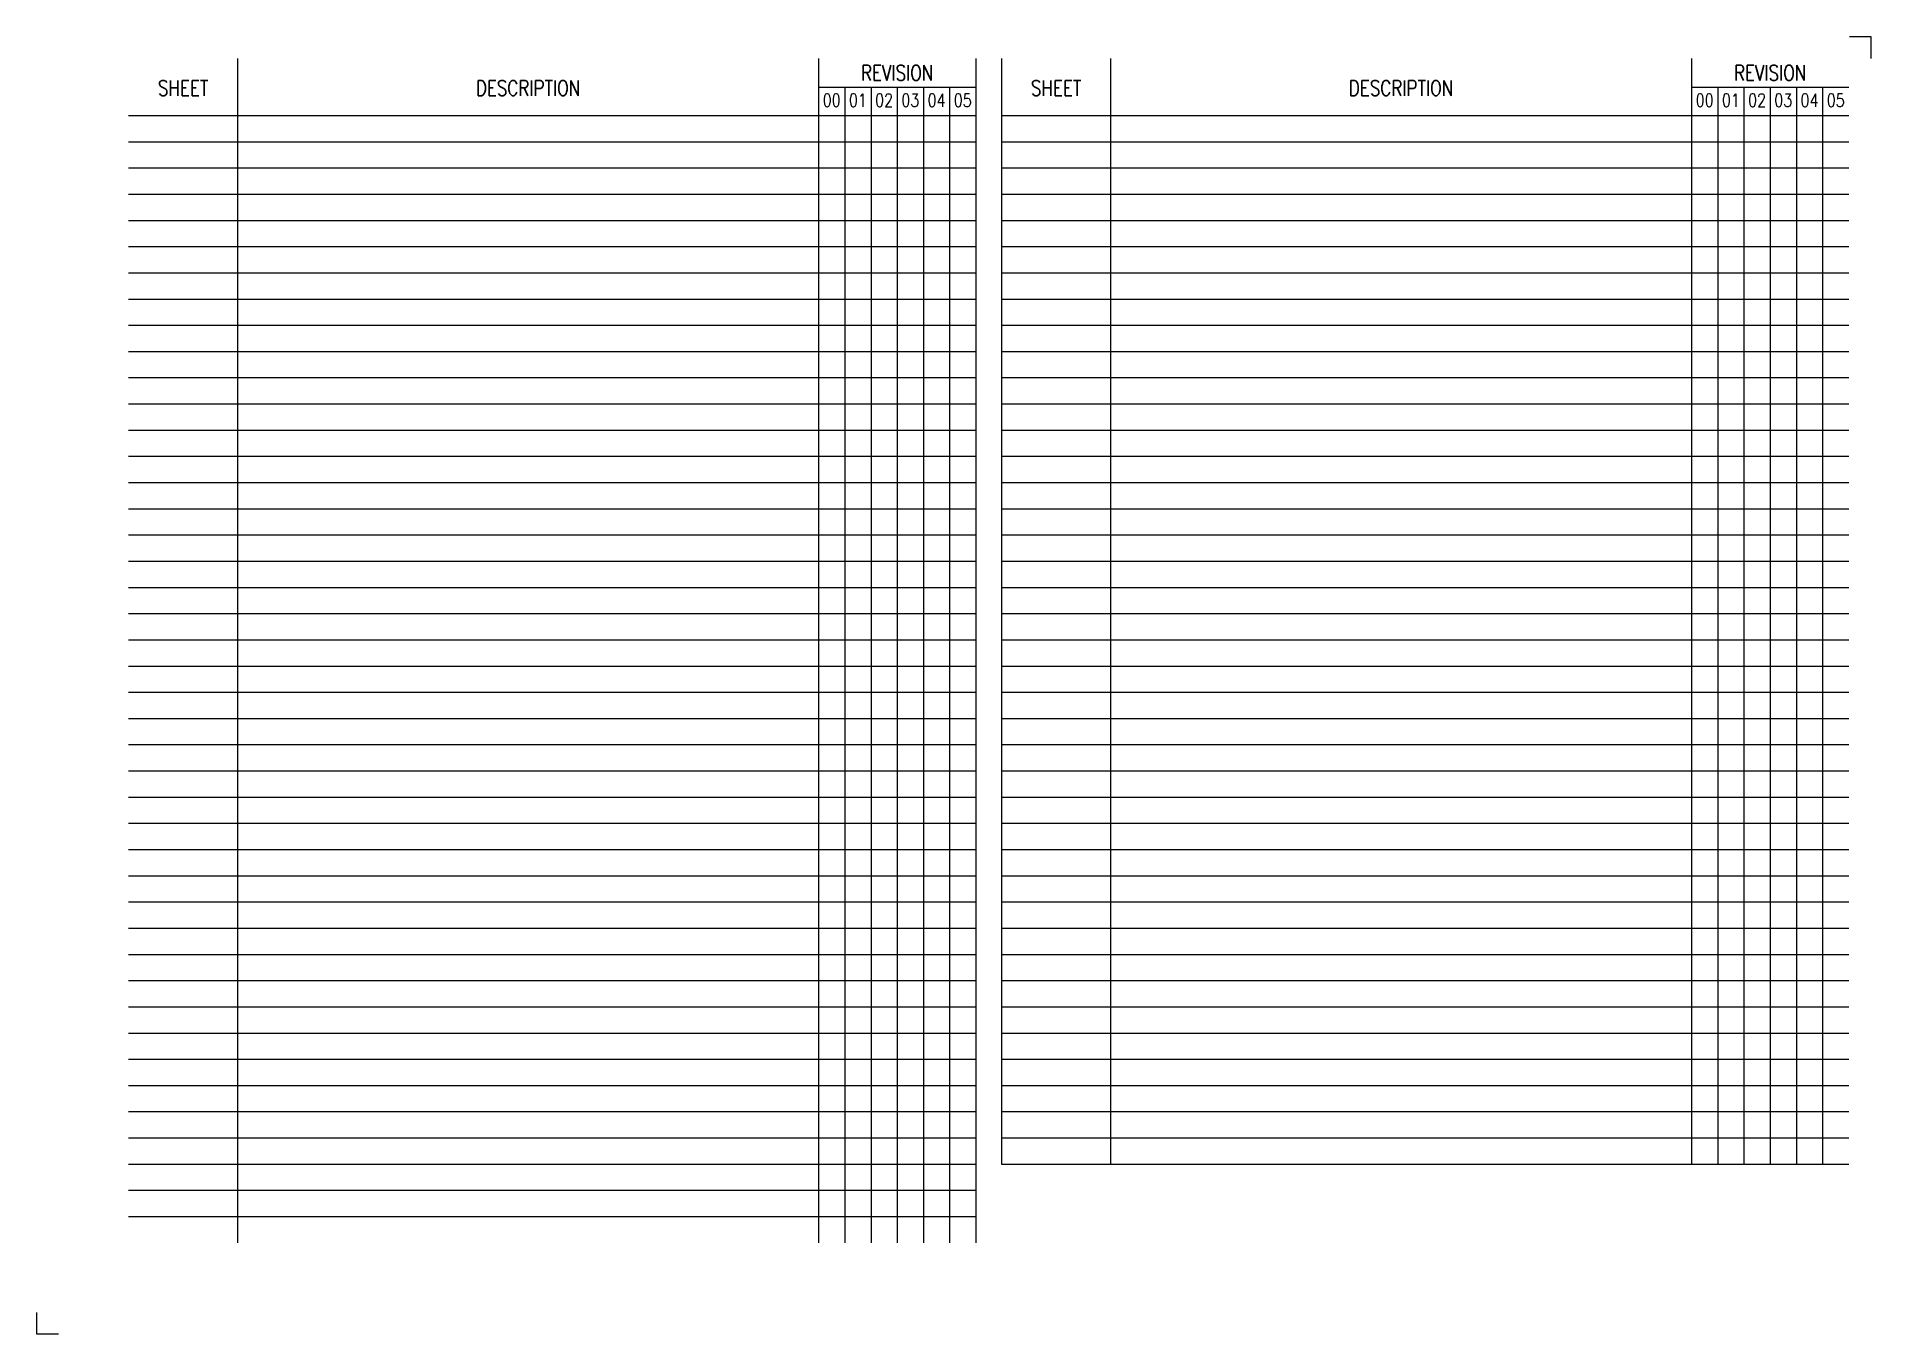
# Model space of a CAD drawing. Extents: x 0 to 420, y 0 to 297.
import ezdxf
from ezdxf.enums import TextEntityAlignment as Align

# ---------------------------------------------------------------- set-up
doc = ezdxf.new("R2010")
doc.units = 0
doc.header["$LTSCALE"] = 10
doc.header["$MEASUREMENT"] = 0
doc.layers.get('0').update_dxf_attribs({"linetype": 'CONTINUOUS'})
doc.layers.add('CART', color=7, linetype='CONTINUOUS')
doc.layers.add('CART-UK', color=7, linetype='CONTINUOUS')
doc.styles.add('ROMANS', font='romans.shx', dxfattribs={"width": 0.8})

msp = doc.modelspace()

# ---------------------------------------------------------------- linework, layer by layer
at = {"color": 9}
for points in [[(420, 292), (420, 297), (415, 297)], [(5, 0), (0, 0), (0, 5)]]:
    msp.add_lwpolyline(points, dxfattribs=at)
at = {"layer": 'CART', "color": 2}
for p, q in [((46, 292), (46, 20.96)), ((179, 292), (179, 20.96)), ((215, 292), (215, 20.96)), ((220.85, 292), (220.85, 38.96)), ((245.85, 292), (245.85, 38.96)), ((378.85, 292), (378.85, 38.96)), ((21, 278.96), (215, 278.96)), ((220.85, 278.96), (414.85, 278.96))]:
    msp.add_line(p, q, dxfattribs=at)
at = {"layer": 'CART', "color": 9}
for p, q in [((179, 285.46), (215, 285.46)), ((185, 285.46), (185, 20.96)), ((191, 285.46), (191, 20.96)), ((197, 285.46), (197, 20.96)), ((203, 285.46), (203, 20.96)), ((209, 285.46), (209, 20.96)), ((378.85, 285.46), (414.85, 285.46)), ((384.85, 285.46), (384.85, 38.96)), ((390.85, 285.46), (390.85, 38.96)), ((396.85, 285.46), (396.85, 38.96)), ((402.85, 285.46), (402.85, 38.96)), ((408.85, 285.46), (408.85, 38.96)), ((21, 272.96), (215, 272.96)), ((220.85, 272.96), (414.85, 272.96)), ((21, 266.96), (215, 266.96)), ((220.85, 266.96), (414.85, 266.96)), ((21, 260.96), (215, 260.96)), ((220.85, 260.96), (414.85, 260.96)), ((21, 254.96), (215, 254.96)), ((220.85, 254.96), (414.85, 254.96)), ((21, 248.96), (215, 248.96)), ((220.85, 248.96), (414.85, 248.96)), ((21, 242.96), (215, 242.96)), ((220.85, 242.96), (414.85, 242.96)), ((21, 236.96), (215, 236.96)), ((220.85, 236.96), (414.85, 236.96)), ((21, 230.96), (215, 230.96)), ((220.85, 230.96), (414.85, 230.96)), ((21, 224.96), (215, 224.96)), ((220.85, 224.96), (414.85, 224.96)), ((21, 212.96), (215, 212.96)), ((220.85, 212.96), (414.85, 212.96)), ((21, 206.96), (215, 206.96)), ((220.85, 206.96), (414.85, 206.96)), ((21, 200.96), (215, 200.96)), ((220.85, 200.96), (414.85, 200.96)), ((21, 194.96), (215, 194.96)), ((220.85, 194.96), (414.85, 194.96)), ((21, 188.96), (215, 188.96)), ((220.85, 188.96), (414.85, 188.96)), ((21, 182.96), (215, 182.96)), ((220.85, 182.96), (414.85, 182.96)), ((21, 176.96), (215, 176.96)), ((220.85, 176.96), (414.85, 176.96)), ((21, 170.96), (215, 170.96)), ((220.85, 170.96), (414.85, 170.96)), ((21, 164.96), (215, 164.96)), ((220.85, 164.96), (414.85, 164.96)), ((21, 152.96), (215, 152.96)), ((220.85, 152.96), (414.85, 152.96)), ((21, 146.96), (215, 146.96)), ((220.85, 146.96), (414.85, 146.96)), ((21, 140.96), (215, 140.96)), ((220.85, 140.96), (414.85, 140.96)), ((21, 134.96), (215, 134.96)), ((220.85, 134.96), (414.85, 134.96)), ((21, 128.96), (215, 128.96)), ((220.85, 128.96), (414.85, 128.96)), ((21, 122.96), (215, 122.96)), ((220.85, 122.96), (414.85, 122.96)), ((21, 116.96), (215, 116.96)), ((220.85, 116.96), (414.85, 116.96)), ((21, 110.96), (215, 110.96)), ((220.85, 110.96), (414.85, 110.96)), ((21, 104.96), (215, 104.96)), ((220.85, 104.96), (414.85, 104.96)), ((21, 92.96), (215, 92.96)), ((220.85, 92.96), (414.85, 92.96)), ((21, 86.96), (215, 86.96)), ((220.85, 86.96), (414.85, 86.96)), ((21, 80.96), (215, 80.96)), ((220.85, 80.96), (414.85, 80.96)), ((21, 74.96), (215, 74.96)), ((220.85, 74.96), (414.85, 74.96)), ((21, 68.96), (215, 68.96)), ((220.85, 68.96), (414.85, 68.96)), ((21, 62.96), (215, 62.96)), ((220.85, 62.96), (414.85, 62.96)), ((21, 56.96), (215, 56.96)), ((220.85, 56.96), (414.85, 56.96)), ((21, 50.96), (215, 50.96)), ((220.85, 50.96), (414.85, 50.96)), ((21, 44.96), (215, 44.96)), ((220.85, 44.96), (414.85, 44.96)), ((21, 32.96), (215, 32.96)), ((21, 26.96), (215, 26.96))]:
    msp.add_line(p, q, dxfattribs=at)
at = {"layer": 'CART', "color": 7}
for p, q in [((21, 218.96), (215, 218.96)), ((220.85, 218.96), (414.85, 218.96)), ((21, 158.96), (215, 158.96)), ((220.85, 158.96), (414.85, 158.96)), ((21, 98.96), (215, 98.96)), ((220.85, 98.96), (414.85, 98.96)), ((21, 38.96), (215, 38.96)), ((220.85, 38.96), (414.85, 38.96))]:
    msp.add_line(p, q, dxfattribs=at)

# ---------------------------------------------------------------- texts
at = {"layer": 'CART', "color": 9, "style": 'ROMANS', "width": 0.8}
for s, p in [('00', (182, 282.46)), ('01', (188, 282.46)), ('02', (194, 282.46)), ('03', (200, 282.46)), ('04', (206, 282.46)), ('05', (212, 282.46)), ('00', (381.85, 282.46)), ('01', (387.85, 282.46)), ('02', (393.85, 282.46)), ('03', (399.85, 282.46)), ('04', (405.85, 282.46)), ('05', (411.85, 282.46))]:
    msp.add_text(s, height=3, dxfattribs=at).set_placement(p, align=Align.MIDDLE)
at = {"layer": 'CART-UK', "color": 2, "style": 'ROMANS', "width": 0.8}
for p in [(197, 288.73), (396.85, 288.73)]:
    msp.add_text('REVISION', height=3.5, dxfattribs=at).set_placement(p, align=Align.MIDDLE)
for s, p in [('SHEET', (33.53, 283.5)), ('DESCRIPTION', (112.49, 283.5)), ('SHEET', (233.38, 283.5)), ('DESCRIPTION', (312.34, 283.5))]:
    msp.add_text(s, height=3.5, dxfattribs=at).set_placement(p, align=Align.CENTER)

doc.saveas('drawing.dxf')
